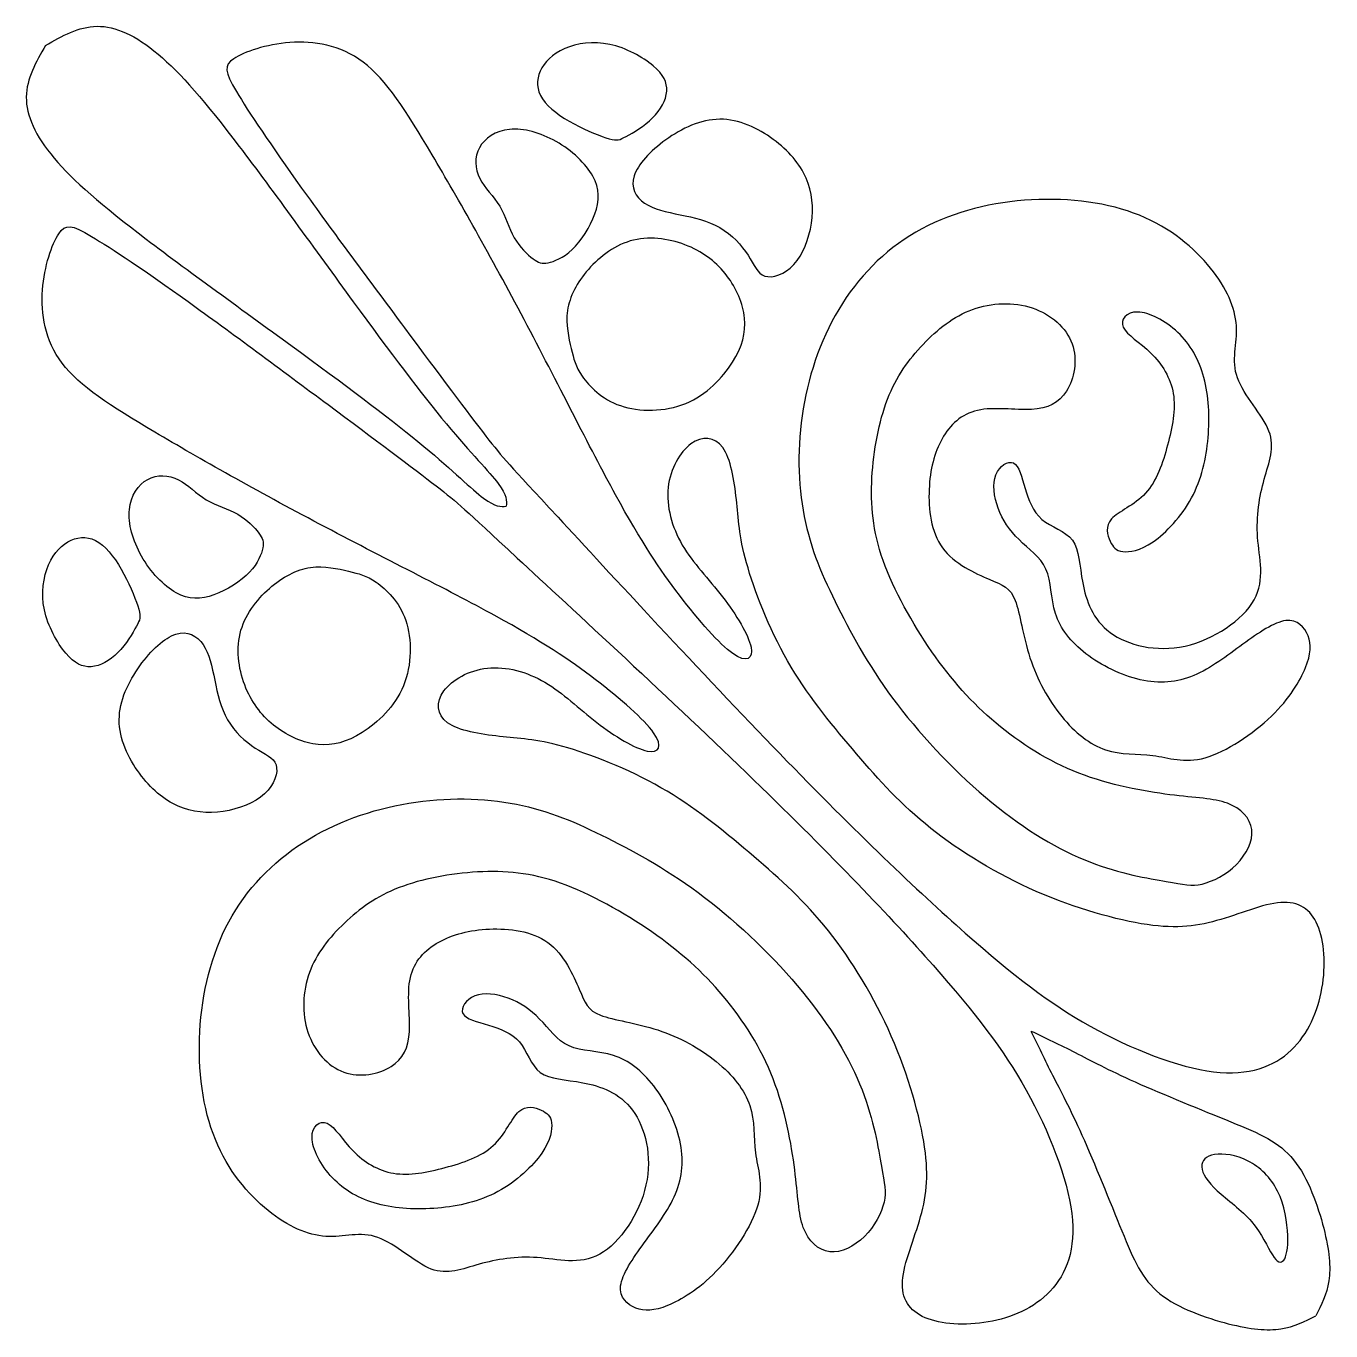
# Model space of a CAD drawing. Header units: millimetres. Extents: x 183 to 445, y 12 to 405.
# Drawn here: x 380.86 to 411.9, y 373.77 to 404.81 of the extents above; entities that cross this region are included whole.
import ezdxf

# ---------------------------------------------------------------- set-up
doc = ezdxf.new("R2010")
doc.units = ezdxf.units.MM
doc.layers.add('Default', color=7, linetype='Continuous')
doc.layers.add('DV1_Layer_1', color=7, linetype='Continuous')

# ---------------------------------------------------------------- blocks, each defined once
blk = doc.blocks.new('SE')
at = {"layer": 'DV1_Layer_1', "color": 7, "linetype": 'Continuous'}
for points, knots in [([(381.324, 404.346), (381.718, 404.572), (382.113, 404.798), (382.55, 404.803), (382.987, 404.808), (383.468, 404.591), (384.003, 404.141), (384.538, 403.69), (385.127, 403.005), (385.932, 401.947), (386.738, 400.889), (387.759, 399.459), (388.643, 398.251), (389.526, 397.043), (390.272, 396.057), (390.861, 395.348), (391.45, 394.639), (391.882, 394.206), (392.094, 393.925), (392.305, 393.644), (392.296, 393.514), (392.286, 393.384)], [0, 0, 0, 0, 0.125, 0.125, 0.125, 0.25, 0.25, 0.25, 0.375, 0.375, 0.375, 0.5, 0.5, 0.5, 0.625, 0.625, 0.625, 0.75, 0.75, 0.75, 1, 1, 1, 1]), ([(381.324, 404.346), (381.098, 403.952), (380.872, 403.558), (380.867, 403.12), (380.863, 402.683), (381.079, 402.202), (381.53, 401.667), (381.981, 401.132), (382.666, 400.543), (383.723, 399.738), (384.781, 398.933), (386.212, 397.911), (387.42, 397.027), (388.628, 396.144), (389.613, 395.399), (390.322, 394.81), (391.032, 394.221), (391.464, 393.788), (391.746, 393.576), (392.027, 393.365), (392.157, 393.375), (392.286, 393.384)], [0, 0, 0, 0, 0.125, 0.125, 0.125, 0.25, 0.25, 0.25, 0.375, 0.375, 0.375, 0.5, 0.5, 0.5, 0.625, 0.625, 0.625, 0.75, 0.75, 0.75, 1, 1, 1, 1]), ([(391.8, 395.055), (391.386, 395.588), (390.679, 396.538), (389.868, 397.626), (389.058, 398.714), (388.144, 399.94), (387.417, 400.955), (386.69, 401.971), (386.149, 402.777), (385.866, 403.251), (385.584, 403.726), (385.56, 403.87), (385.806, 404.032), (386.053, 404.195), (386.569, 404.375), (387.14, 404.417), (387.712, 404.459), (388.336, 404.363), (388.883, 403.948), (389.43, 403.534), (389.899, 402.801), (390.524, 401.743), (391.149, 400.685), (391.93, 399.303), (392.712, 397.824), (393.493, 396.346), (394.274, 394.771), (394.887, 393.653), (395.5, 392.535), (395.945, 391.874), (396.408, 391.267), (396.871, 390.66), (397.352, 390.107), (397.676, 389.879), (398.001, 389.65), (398.169, 389.747), (398.109, 390.035), (398.049, 390.324), (397.76, 390.805), (397.43, 391.231), (397.099, 391.658), (396.727, 392.03), (396.474, 392.463), (396.222, 392.896), (396.09, 393.389), (396.138, 393.834), (396.186, 394.278), (396.414, 394.675), (396.943, 395.059), (397.544, 395.035), (397.712, 394.002), (397.76, 393.545), (397.808, 393.088), (397.82, 392.692), (398.001, 392.042), (398.181, 391.393), (398.53, 390.492), (398.98, 389.704), (399.431, 388.917), (399.984, 388.244), (401.054, 386.982), (401.571, 386.393), (402.941, 385.263), (403.794, 384.722), (404.72, 384.301), (405.645, 383.881), (406.643, 383.58), (407.394, 383.454), (408.146, 383.328), (408.651, 383.376), (409.185, 383.526), (409.72, 383.676), (410.285, 383.929), (410.712, 383.959), (411.139, 383.989), (411.427, 383.797), (411.589, 383.418), (411.752, 383.039), (411.788, 382.474), (411.692, 381.921), (411.595, 381.369), (411.367, 380.828), (410.958, 380.443), (410.55, 380.058), (409.961, 379.83), (409.113, 379.932), (408.266, 380.034), (407.16, 380.467), (406.18, 381.014), (405.201, 381.561), (404.347, 382.222), (403.206, 383.232), (402.063, 384.241), (400.633, 385.6), (398.793, 387.5), (396.953, 389.4), (394.703, 391.842), (393.518, 393.122), (392.334, 394.402), (392.214, 394.521), (391.8, 395.055)], [0, 0, 0, 0, 0.027778, 0.027778, 0.027778, 0.055556, 0.055556, 0.055556, 0.083333, 0.083333, 0.083333, 0.111111, 0.111111, 0.111111, 0.138889, 0.138889, 0.138889, 0.166667, 0.166667, 0.166667, 0.194444, 0.194444, 0.194444, 0.222222, 0.222222, 0.222222, 0.25, 0.25, 0.25, 0.277778, 0.277778, 0.277778, 0.305556, 0.305556, 0.305556, 0.333333, 0.333333, 0.333333, 0.361111, 0.361111, 0.361111, 0.388889, 0.388889, 0.388889, 0.416667, 0.416667, 0.416667, 0.444444, 0.444444, 0.472222, 0.5, 0.5, 0.5, 0.527778, 0.527778, 0.527778, 0.555556, 0.555556, 0.555556, 0.583333, 0.583333, 0.611111, 0.611111, 0.638889, 0.638889, 0.638889, 0.666667, 0.666667, 0.666667, 0.694444, 0.694444, 0.694444, 0.722222, 0.722222, 0.722222, 0.75, 0.75, 0.75, 0.777778, 0.777778, 0.777778, 0.805556, 0.805556, 0.805556, 0.833333, 0.833333, 0.833333, 0.861111, 0.861111, 0.861111, 0.888889, 0.888889, 0.888889, 0.916667, 0.916667, 0.916667, 0.944444, 0.944444, 0.944444, 1, 1, 1, 1]), ([(394.737, 402.128), (394.544, 402.183), (394.211, 402.312), (393.899, 402.48), (393.587, 402.648), (393.295, 402.855), (393.148, 403.074), (393.001, 403.294), (392.998, 403.525), (393.094, 403.738), (393.19, 403.951), (393.385, 404.146), (393.677, 404.273), (393.968, 404.399), (394.355, 404.456), (394.747, 404.373), (395.139, 404.29), (395.535, 404.068), (395.78, 403.863), (396.025, 403.657), (396.118, 403.468), (396.103, 403.258), (396.088, 403.047), (395.965, 402.816), (395.768, 402.622), (395.572, 402.429), (395.301, 402.273), (395.141, 402.184), (394.98, 402.096), (394.929, 402.074), (394.737, 402.128)], [0, 0, 0, 0, 0.090909, 0.090909, 0.090909, 0.181818, 0.181818, 0.181818, 0.272727, 0.272727, 0.272727, 0.363636, 0.363636, 0.363636, 0.454545, 0.454545, 0.454545, 0.545455, 0.545455, 0.545455, 0.636364, 0.636364, 0.636364, 0.727273, 0.727273, 0.727273, 0.818182, 0.818182, 0.818182, 1, 1, 1, 1]), ([(392.923, 399.273), (392.791, 399.372), (392.605, 399.546), (392.476, 399.774), (392.346, 400.002), (392.274, 400.285), (392.13, 400.522), (391.986, 400.759), (391.77, 400.951), (391.654, 401.184), (391.539, 401.417), (391.524, 401.69), (391.647, 401.915), (391.77, 402.141), (392.031, 402.318), (392.698, 402.384), (393.103, 402.273), (393.474, 402.061), (393.845, 401.849), (394.181, 401.537), (394.346, 401.237), (394.511, 400.936), (394.505, 400.648), (394.394, 400.339), (394.283, 400.029), (394.067, 399.699), (393.852, 399.493), (393.638, 399.288), (393.424, 399.207), (393.279, 399.178), (393.133, 399.15), (393.055, 399.174), (392.923, 399.273)], [0, 0, 0, 0, 0.083333, 0.083333, 0.083333, 0.166667, 0.166667, 0.166667, 0.25, 0.25, 0.25, 0.333333, 0.333333, 0.333333, 0.416667, 0.416667, 0.5, 0.5, 0.5, 0.583333, 0.583333, 0.583333, 0.666667, 0.666667, 0.666667, 0.75, 0.75, 0.75, 0.833333, 0.833333, 0.833333, 1, 1, 1, 1]), ([(398.038, 399.358), (397.887, 399.591), (397.653, 399.849), (397.367, 400.015), (397.082, 400.18), (396.746, 400.252), (396.423, 400.319), (396.1, 400.387), (395.791, 400.45), (395.576, 400.596), (395.361, 400.741), (395.241, 400.969), (395.328, 401.243), (395.415, 401.516), (395.71, 401.834), (396.083, 402.103), (396.457, 402.372), (396.911, 402.591), (397.366, 402.592), (397.821, 402.594), (398.277, 402.378), (398.639, 402.112), (399.001, 401.846), (399.268, 401.531), (399.418, 401.192), (399.568, 400.852), (399.601, 400.489), (399.546, 400.118), (399.49, 399.747), (399.346, 399.369), (399.128, 399.133), (398.911, 398.897), (398.619, 398.804), (398.439, 398.862), (398.259, 398.918), (398.19, 399.126), (398.038, 399.358)], [0, 0, 0, 0, 0.076923, 0.076923, 0.076923, 0.153846, 0.153846, 0.153846, 0.230769, 0.230769, 0.230769, 0.307692, 0.307692, 0.307692, 0.384615, 0.384615, 0.384615, 0.461538, 0.461538, 0.461538, 0.538462, 0.538462, 0.538462, 0.615385, 0.615385, 0.615385, 0.692308, 0.692308, 0.692308, 0.769231, 0.769231, 0.769231, 0.846154, 0.846154, 0.846154, 1, 1, 1, 1]), ([(407.985, 384.46), (407.562, 384.535), (406.895, 384.637), (406.165, 384.922), (405.436, 385.207), (404.643, 385.676), (403.034, 386.997), (402.217, 387.85), (401.592, 388.667), (400.968, 389.483), (400.535, 390.264), (400.175, 390.985), (399.814, 391.705), (399.526, 392.366), (399.373, 393.144), (399.22, 393.922), (399.202, 394.817), (399.496, 396.588), (399.809, 397.465), (400.283, 398.21), (400.757, 398.954), (401.394, 399.567), (402.172, 399.984), (402.949, 400.402), (403.868, 400.624), (404.784, 400.675), (405.7, 400.726), (406.613, 400.606), (407.352, 400.306), (408.09, 400.005), (408.655, 399.525), (409.039, 399.051), (409.424, 398.576), (409.628, 398.108), (409.655, 397.678), (409.682, 397.249), (409.532, 396.858), (409.681, 396.438), (409.831, 396.017), (410.281, 395.566), (410.431, 395.172), (410.581, 394.777), (410.432, 394.44), (410.318, 394.031), (410.204, 393.622), (410.124, 393.141), (410.161, 392.647), (410.197, 392.153), (410.348, 391.646), (409.808, 390.675), (409.117, 390.211), (408.433, 390.06), (407.748, 389.91), (407.07, 390.072), (406.235, 390.691), (406.078, 391.147), (406, 391.561), (405.922, 391.976), (405.922, 392.348), (405.586, 392.805), (405.25, 392.889), (405.03, 393.072), (404.811, 393.255), (404.709, 393.537), (404.628, 393.81), (404.547, 394.084), (404.487, 394.348), (404.355, 394.414), (404.223, 394.48), (404.019, 394.348), (403.934, 394.132), (403.85, 393.916), (403.887, 393.615), (403.988, 393.339), (404.091, 393.063), (404.259, 392.811), (404.484, 392.591), (404.709, 392.372), (404.991, 392.186), (405.124, 391.892), (405.256, 391.597), (405.238, 391.195), (405.352, 390.835), (405.466, 390.474), (405.712, 390.156), (406.075, 389.877), (406.439, 389.598), (406.919, 389.357), (407.37, 389.255), (407.82, 389.153), (408.241, 389.189), (408.643, 389.357), (409.045, 389.526), (409.43, 389.826), (409.808, 390.102), (410.186, 390.378), (410.559, 390.63), (410.832, 390.664), (411.105, 390.697), (411.279, 390.51), (411.361, 390.303), (411.442, 390.096), (411.429, 389.868), (411.3, 389.547), (411.171, 389.225), (410.925, 388.811), (410.487, 388.39), (410.048, 387.97), (409.418, 387.544), (408.916, 387.402), (408.415, 387.261), (408.042, 387.405), (407.667, 387.456), (407.292, 387.508), (406.913, 387.466), (406.544, 387.589), (406.174, 387.712), (405.814, 388), (405.499, 388.387), (405.184, 388.775), (404.913, 389.261), (404.745, 389.778), (404.577, 390.294), (404.511, 390.841), (404.394, 391.144), (404.277, 391.447), (404.109, 391.507), (403.775, 391.648), (403.442, 391.79), (402.944, 392.012), (402.664, 392.393), (402.385, 392.775), (402.325, 393.315), (402.346, 393.786), (402.367, 394.258), (402.469, 394.66), (402.655, 394.991), (402.841, 395.321), (403.112, 395.579), (403.499, 395.666), (403.887, 395.753), (404.391, 395.669), (404.778, 395.69), (405.166, 395.711), (405.436, 395.837), (405.616, 396.126), (405.796, 396.414), (405.886, 396.864), (405.748, 397.249), (405.61, 397.633), (405.244, 397.951), (404.799, 398.102), (404.355, 398.252), (403.832, 398.234), (403.379, 398.068), (402.925, 397.903), (402.541, 397.591), (402.202, 397.234), (401.862, 396.877), (401.568, 396.474), (401.358, 395.934), (401.148, 395.393), (401.022, 394.714), (400.986, 394.066), (400.95, 393.417), (401.004, 392.799), (401.253, 392.093), (401.502, 391.387), (401.947, 390.594), (402.877, 389.255), (403.364, 388.709), (403.937, 388.225), (404.511, 387.742), (405.172, 387.321), (405.907, 387.036), (406.643, 386.751), (407.454, 386.601), (408.072, 386.523), (408.691, 386.445), (409.117, 386.439), (409.442, 386.318), (409.766, 386.198), (409.988, 385.964), (410.021, 385.691), (410.054, 385.417), (409.898, 385.105), (409.658, 384.865), (409.418, 384.625), (409.093, 384.457), (408.841, 384.397), (408.589, 384.337), (408.409, 384.384), (407.985, 384.46)], [0, 0, 0, 0, 0.014925, 0.014925, 0.014925, 0.029851, 0.029851, 0.044776, 0.044776, 0.044776, 0.059701, 0.059701, 0.059701, 0.074627, 0.074627, 0.074627, 0.089552, 0.089552, 0.104478, 0.104478, 0.104478, 0.119403, 0.119403, 0.119403, 0.134328, 0.134328, 0.134328, 0.149254, 0.149254, 0.149254, 0.164179, 0.164179, 0.164179, 0.179104, 0.179104, 0.179104, 0.19403, 0.19403, 0.19403, 0.208955, 0.208955, 0.208955, 0.223881, 0.223881, 0.223881, 0.238806, 0.238806, 0.238806, 0.253731, 0.253731, 0.268657, 0.268657, 0.268657, 0.283582, 0.283582, 0.298507, 0.298507, 0.298507, 0.313433, 0.313433, 0.328358, 0.328358, 0.328358, 0.343284, 0.343284, 0.343284, 0.358209, 0.358209, 0.358209, 0.373134, 0.373134, 0.373134, 0.38806, 0.38806, 0.38806, 0.402985, 0.402985, 0.402985, 0.41791, 0.41791, 0.41791, 0.432836, 0.432836, 0.432836, 0.447761, 0.447761, 0.447761, 0.462687, 0.462687, 0.462687, 0.477612, 0.477612, 0.477612, 0.492537, 0.492537, 0.492537, 0.507463, 0.507463, 0.507463, 0.522388, 0.522388, 0.522388, 0.537313, 0.537313, 0.537313, 0.552239, 0.552239, 0.552239, 0.567164, 0.567164, 0.567164, 0.58209, 0.58209, 0.58209, 0.597015, 0.597015, 0.597015, 0.61194, 0.61194, 0.61194, 0.626866, 0.626866, 0.626866, 0.641791, 0.641791, 0.641791, 0.656716, 0.656716, 0.656716, 0.671642, 0.671642, 0.671642, 0.686567, 0.686567, 0.686567, 0.701493, 0.701493, 0.701493, 0.716418, 0.716418, 0.716418, 0.731343, 0.731343, 0.731343, 0.746269, 0.746269, 0.746269, 0.761194, 0.761194, 0.761194, 0.776119, 0.776119, 0.776119, 0.791045, 0.791045, 0.791045, 0.80597, 0.80597, 0.80597, 0.820896, 0.820896, 0.820896, 0.835821, 0.835821, 0.835821, 0.850746, 0.850746, 0.850746, 0.865672, 0.865672, 0.880597, 0.880597, 0.880597, 0.895522, 0.895522, 0.895522, 0.910448, 0.910448, 0.910448, 0.925373, 0.925373, 0.925373, 0.940299, 0.940299, 0.940299, 0.955224, 0.955224, 0.955224, 0.970149, 0.970149, 0.970149, 1, 1, 1, 1]), ([(390.616, 393.87), (390.082, 394.284), (389.132, 394.992), (388.045, 395.802), (386.957, 396.613), (385.731, 397.526), (384.715, 398.254), (383.7, 398.981), (382.894, 399.522), (382.419, 399.804), (381.945, 400.087), (381.8, 400.111), (381.638, 399.864), (381.476, 399.618), (381.295, 399.101), (381.253, 398.53), (381.211, 397.959), (381.307, 397.334), (381.722, 396.787), (382.137, 396.24), (382.87, 395.771), (383.928, 395.146), (384.985, 394.521), (386.368, 393.74), (387.846, 392.959), (389.325, 392.177), (390.9, 391.396), (392.017, 390.783), (393.135, 390.17), (393.796, 389.725), (394.403, 389.263), (395.01, 388.8), (395.563, 388.319), (395.792, 387.994), (396.02, 387.67), (395.924, 387.501), (395.635, 387.562), (395.347, 387.622), (394.866, 387.91), (394.439, 388.241), (394.013, 388.571), (393.64, 388.944), (393.207, 389.196), (392.775, 389.449), (392.282, 389.581), (391.837, 389.533), (391.392, 389.485), (390.996, 389.256), (390.803, 388.992), (390.611, 388.728), (390.635, 388.127), (391.669, 387.958), (392.125, 387.91), (392.582, 387.862), (392.979, 387.85), (394.277, 387.489), (395.179, 387.141), (395.966, 386.69), (396.753, 386.239), (397.426, 385.687), (398.058, 385.152), (398.688, 384.617), (399.277, 384.1), (399.843, 383.415), (400.407, 382.729), (400.948, 381.876), (401.369, 380.95), (401.79, 380.025), (402.09, 379.027), (402.216, 378.276), (402.343, 377.525), (402.295, 377.02), (402.144, 376.485), (401.994, 375.95), (401.742, 375.385), (401.712, 374.959), (401.682, 374.532), (401.874, 374.243), (402.252, 374.081), (402.631, 373.919), (403.196, 373.883), (403.749, 373.979), (404.302, 374.075), (404.843, 374.303), (405.227, 374.712), (405.612, 375.121), (405.841, 375.71), (405.738, 376.557), (405.636, 377.404), (405.203, 378.511), (404.656, 379.49), (404.11, 380.47), (403.449, 381.323), (402.439, 382.465), (401.429, 383.607), (400.071, 385.037), (398.171, 386.877), (396.27, 388.718), (393.828, 390.967), (392.548, 392.152), (391.268, 393.337), (391.15, 393.457), (390.616, 393.87)], [0, 0, 0, 0, 0.027778, 0.027778, 0.027778, 0.055556, 0.055556, 0.055556, 0.083333, 0.083333, 0.083333, 0.111111, 0.111111, 0.111111, 0.138889, 0.138889, 0.138889, 0.166667, 0.166667, 0.166667, 0.194444, 0.194444, 0.194444, 0.222222, 0.222222, 0.222222, 0.25, 0.25, 0.25, 0.277778, 0.277778, 0.277778, 0.305556, 0.305556, 0.305556, 0.333333, 0.333333, 0.333333, 0.361111, 0.361111, 0.361111, 0.388889, 0.388889, 0.388889, 0.416667, 0.416667, 0.416667, 0.444444, 0.444444, 0.444444, 0.472222, 0.5, 0.5, 0.5, 0.527778, 0.527778, 0.555556, 0.555556, 0.555556, 0.583333, 0.583333, 0.583333, 0.611111, 0.611111, 0.611111, 0.638889, 0.638889, 0.638889, 0.666667, 0.666667, 0.666667, 0.694444, 0.694444, 0.694444, 0.722222, 0.722222, 0.722222, 0.75, 0.75, 0.75, 0.777778, 0.777778, 0.777778, 0.805556, 0.805556, 0.805556, 0.833333, 0.833333, 0.833333, 0.861111, 0.861111, 0.861111, 0.888889, 0.888889, 0.888889, 0.916667, 0.916667, 0.916667, 0.944444, 0.944444, 0.944444, 1, 1, 1, 1]), ([(393.831, 397.139), (393.773, 397.387), (393.695, 397.711), (393.743, 398.042), (393.791, 398.372), (393.965, 398.708), (394.515, 399.33), (394.89, 399.615), (395.743, 399.819), (396.22, 399.738), (396.61, 399.576), (397.001, 399.414), (397.304, 399.171), (397.534, 398.869), (397.764, 398.567), (397.92, 398.207), (397.954, 397.86), (397.989, 397.513), (397.902, 397.18), (397.668, 396.811), (397.433, 396.441), (397.052, 396.036), (396.556, 395.832), (396.061, 395.627), (395.451, 395.624), (395.001, 395.778), (394.551, 395.931), (394.259, 396.24), (394.094, 396.48), (393.929, 396.72), (393.89, 396.891), (393.831, 397.139)], [0, 0, 0, 0, 0.083333, 0.083333, 0.083333, 0.166667, 0.166667, 0.25, 0.25, 0.333333, 0.333333, 0.333333, 0.416667, 0.416667, 0.416667, 0.5, 0.5, 0.5, 0.583333, 0.583333, 0.583333, 0.666667, 0.666667, 0.666667, 0.75, 0.75, 0.75, 0.833333, 0.833333, 0.833333, 1, 1, 1, 1]), ([(406.655, 392.553), (406.588, 392.697), (406.525, 392.908), (406.685, 393.085), (406.846, 393.262), (407.231, 393.406), (407.495, 393.694), (407.76, 393.982), (407.904, 394.414), (408.018, 394.84), (408.132, 395.267), (408.217, 395.687), (408.154, 396.064), (408.093, 396.44), (407.884, 396.772), (407.623, 397.028), (407.362, 397.283), (407.047, 397.461), (406.965, 397.643), (406.883, 397.825), (407.033, 398.011), (407.304, 398.006), (407.574, 397.999), (407.964, 397.801), (408.262, 397.521), (408.56, 397.24), (408.765, 396.877), (408.881, 396.445), (408.998, 396.013), (409.025, 395.514), (408.94, 394.52), (408.827, 394.026), (408.588, 393.583), (408.349, 393.141), (407.982, 392.751), (407.673, 392.537), (407.364, 392.324), (407.112, 392.288), (406.951, 392.309), (406.79, 392.33), (406.721, 392.408), (406.655, 392.553)], [0, 0, 0, 0, 0.066667, 0.066667, 0.066667, 0.133333, 0.133333, 0.133333, 0.2, 0.2, 0.2, 0.266667, 0.266667, 0.266667, 0.333333, 0.333333, 0.333333, 0.4, 0.4, 0.4, 0.466667, 0.466667, 0.466667, 0.533333, 0.533333, 0.533333, 0.6, 0.6, 0.6, 0.666667, 0.666667, 0.733333, 0.733333, 0.733333, 0.8, 0.8, 0.8, 0.866667, 0.866667, 0.866667, 1, 1, 1, 1]), ([(386.398, 392.748), (386.299, 392.88), (386.125, 393.066), (385.668, 393.324), (385.386, 393.396), (385.149, 393.54), (384.911, 393.684), (384.719, 393.901), (384.486, 394.016), (384.254, 394.132), (383.98, 394.147), (383.755, 394.024), (383.53, 393.901), (383.353, 393.639), (383.32, 393.306), (383.287, 392.973), (383.398, 392.567), (383.61, 392.197), (383.821, 391.826), (384.133, 391.489), (384.434, 391.324), (384.734, 391.159), (385.022, 391.165), (385.332, 391.276), (385.641, 391.387), (385.971, 391.603), (386.177, 391.818), (386.383, 392.033), (386.464, 392.246), (386.492, 392.392), (386.521, 392.537), (386.497, 392.615), (386.398, 392.748)], [0, 0, 0, 0, 0.083333, 0.083333, 0.166667, 0.166667, 0.166667, 0.25, 0.25, 0.25, 0.333333, 0.333333, 0.333333, 0.416667, 0.416667, 0.416667, 0.5, 0.5, 0.5, 0.583333, 0.583333, 0.583333, 0.666667, 0.666667, 0.666667, 0.75, 0.75, 0.75, 0.833333, 0.833333, 0.833333, 1, 1, 1, 1]), ([(383.542, 390.934), (383.488, 391.126), (383.359, 391.459), (383.023, 392.084), (382.815, 392.375), (382.596, 392.522), (382.377, 392.669), (382.146, 392.673), (381.933, 392.576), (381.719, 392.48), (381.524, 392.285), (381.398, 391.994), (381.272, 391.702), (381.215, 391.315), (381.297, 390.923), (381.38, 390.531), (381.602, 390.135), (381.808, 389.89), (382.014, 389.646), (382.203, 389.553), (382.413, 389.568), (382.623, 389.583), (382.854, 389.706), (383.242, 390.099), (383.398, 390.369), (383.487, 390.53), (383.575, 390.691), (383.596, 390.742), (383.542, 390.934)], [0, 0, 0, 0, 0.090909, 0.090909, 0.181818, 0.181818, 0.181818, 0.272727, 0.272727, 0.272727, 0.363636, 0.363636, 0.363636, 0.454545, 0.454545, 0.454545, 0.545455, 0.545455, 0.545455, 0.636364, 0.636364, 0.636364, 0.727273, 0.727273, 0.818182, 0.818182, 0.818182, 1, 1, 1, 1]), ([(388.531, 391.839), (388.284, 391.898), (387.959, 391.976), (387.629, 391.928), (387.299, 391.88), (386.962, 391.705), (386.652, 391.431), (386.341, 391.156), (386.055, 390.781), (385.851, 389.928), (385.932, 389.45), (386.094, 389.06), (386.257, 388.67), (386.5, 388.366), (386.802, 388.137), (387.103, 387.907), (387.464, 387.751), (387.811, 387.716), (388.157, 387.682), (388.491, 387.769), (388.86, 388.003), (389.23, 388.237), (389.635, 388.619), (389.839, 389.114), (390.043, 389.61), (390.046, 390.219), (389.893, 390.67), (389.74, 391.12), (389.431, 391.411), (389.19, 391.576), (388.95, 391.742), (388.779, 391.78), (388.531, 391.839)], [0, 0, 0, 0, 0.083333, 0.083333, 0.083333, 0.166667, 0.166667, 0.166667, 0.25, 0.25, 0.333333, 0.333333, 0.333333, 0.416667, 0.416667, 0.416667, 0.5, 0.5, 0.5, 0.583333, 0.583333, 0.583333, 0.666667, 0.666667, 0.666667, 0.75, 0.75, 0.75, 0.833333, 0.833333, 0.833333, 1, 1, 1, 1]), ([(386.312, 387.632), (386.079, 387.784), (385.821, 388.018), (385.656, 388.303), (385.491, 388.588), (385.419, 388.925), (385.351, 389.248), (385.284, 389.571), (385.221, 389.88), (385.075, 390.094), (384.929, 390.309), (384.701, 390.429), (384.428, 390.342), (384.154, 390.255), (383.836, 389.961), (383.568, 389.587), (383.299, 389.213), (383.08, 388.76), (383.078, 388.305), (383.077, 387.85), (383.293, 387.393), (383.558, 387.032), (383.824, 386.67), (384.139, 386.402), (384.479, 386.252), (384.818, 386.102), (385.182, 386.069), (385.552, 386.125), (385.923, 386.18), (386.302, 386.324), (386.537, 386.542), (386.773, 386.76), (386.866, 387.051), (386.809, 387.231), (386.752, 387.411), (386.545, 387.481), (386.312, 387.632)], [0, 0, 0, 0, 0.076923, 0.076923, 0.076923, 0.153846, 0.153846, 0.153846, 0.230769, 0.230769, 0.230769, 0.307692, 0.307692, 0.307692, 0.384615, 0.384615, 0.384615, 0.461538, 0.461538, 0.461538, 0.538462, 0.538462, 0.538462, 0.615385, 0.615385, 0.615385, 0.692308, 0.692308, 0.692308, 0.769231, 0.769231, 0.769231, 0.846154, 0.846154, 0.846154, 1, 1, 1, 1]), ([(401.211, 377.685), (401.136, 378.109), (401.034, 378.775), (400.749, 379.505), (400.463, 380.235), (399.995, 381.027), (398.673, 382.637), (397.821, 383.454), (397.004, 384.078), (396.187, 384.703), (395.406, 385.135), (394.686, 385.495), (393.965, 385.856), (393.304, 386.144), (392.527, 386.297), (391.749, 386.451), (390.854, 386.469), (389.968, 386.321), (389.082, 386.174), (388.205, 385.862), (387.461, 385.387), (386.716, 384.913), (386.104, 384.276), (385.686, 383.499), (385.269, 382.721), (385.046, 381.802), (384.995, 380.886), (384.944, 379.97), (385.064, 379.057), (385.365, 378.319), (385.665, 377.58), (386.146, 377.016), (386.62, 376.631), (387.094, 376.247), (387.563, 376.043), (387.992, 376.015), (388.422, 375.989), (388.812, 376.139), (389.233, 375.989), (389.653, 375.839), (390.105, 375.389), (390.499, 375.239), (390.893, 375.089), (391.231, 375.238), (391.64, 375.353), (392.049, 375.467), (392.529, 375.546), (393.517, 375.474), (394.025, 375.322), (394.51, 375.592), (394.996, 375.862), (395.459, 376.553), (395.761, 377.922), (395.598, 378.601), (395.289, 379.018), (394.98, 379.436), (394.523, 379.592), (394.109, 379.67), (393.695, 379.748), (393.322, 379.748), (392.866, 380.084), (392.782, 380.421), (392.599, 380.64), (392.415, 380.859), (392.133, 380.961), (391.86, 381.042), (391.587, 381.124), (391.322, 381.183), (391.256, 381.316), (391.19, 381.448), (391.322, 381.652), (391.539, 381.736), (391.755, 381.82), (392.055, 381.784), (392.331, 381.682), (392.608, 381.58), (392.86, 381.412), (393.079, 381.186), (393.298, 380.961), (393.484, 380.679), (393.779, 380.547), (394.073, 380.415), (394.475, 380.433), (394.836, 380.319), (395.196, 380.205), (395.514, 379.958), (395.794, 379.595), (396.073, 379.231), (396.313, 378.751), (396.415, 378.301), (396.517, 377.85), (396.481, 377.43), (396.313, 377.028), (396.145, 376.625), (395.845, 376.241), (395.568, 375.862), (395.292, 375.484), (395.04, 375.112), (395.007, 374.838), (394.974, 374.565), (395.16, 374.391), (395.367, 374.31), (395.574, 374.229), (395.803, 374.241), (396.124, 374.37), (396.445, 374.499), (396.86, 374.745), (397.28, 375.184), (397.701, 375.622), (398.127, 376.253), (398.268, 376.754), (398.409, 377.256), (398.265, 377.628), (398.214, 378.003), (398.163, 378.379), (398.205, 378.757), (398.082, 379.127), (397.959, 379.496), (397.67, 379.856), (397.283, 380.172), (396.896, 380.487), (395.923, 381.027), (394.83, 381.159), (394.526, 381.277), (394.223, 381.394), (394.163, 381.562), (394.022, 381.895), (393.881, 382.228), (393.659, 382.727), (393.277, 383.006), (392.896, 383.286), (392.355, 383.346), (391.413, 383.304), (391.01, 383.201), (390.68, 383.015), (390.349, 382.829), (390.091, 382.559), (390.004, 382.171), (389.917, 381.784), (390.001, 381.28), (389.98, 380.892), (389.959, 380.505), (389.833, 380.235), (389.545, 380.054), (389.256, 379.874), (388.806, 379.784), (388.422, 379.922), (388.037, 380.06), (387.719, 380.427), (387.569, 380.871), (387.419, 381.316), (387.437, 381.838), (387.602, 382.291), (387.767, 382.745), (388.079, 383.129), (388.437, 383.469), (388.794, 383.808), (389.196, 384.102), (389.737, 384.312), (390.277, 384.523), (390.956, 384.649), (391.605, 384.685), (392.253, 384.721), (392.872, 384.667), (393.578, 384.418), (394.283, 384.168), (395.076, 383.724), (395.746, 383.259), (396.415, 382.793), (396.962, 382.307), (397.929, 381.159), (398.349, 380.499), (398.634, 379.763), (398.92, 379.027), (399.07, 378.217), (399.148, 377.598), (399.226, 376.98), (399.232, 376.553), (399.472, 375.904), (399.706, 375.682), (399.98, 375.649), (400.253, 375.616), (400.565, 375.772), (400.806, 376.013), (401.046, 376.253), (401.214, 376.577), (401.274, 376.829), (401.334, 377.082), (401.286, 377.262), (401.211, 377.685)], [0, 0, 0, 0, 0.014925, 0.014925, 0.014925, 0.029851, 0.029851, 0.044776, 0.044776, 0.044776, 0.059701, 0.059701, 0.059701, 0.074627, 0.074627, 0.074627, 0.089552, 0.089552, 0.089552, 0.104478, 0.104478, 0.104478, 0.119403, 0.119403, 0.119403, 0.134328, 0.134328, 0.134328, 0.149254, 0.149254, 0.149254, 0.164179, 0.164179, 0.164179, 0.179104, 0.179104, 0.179104, 0.19403, 0.19403, 0.19403, 0.208955, 0.208955, 0.208955, 0.223881, 0.223881, 0.223881, 0.238806, 0.238806, 0.253731, 0.253731, 0.253731, 0.268657, 0.268657, 0.283582, 0.283582, 0.283582, 0.298507, 0.298507, 0.298507, 0.313433, 0.313433, 0.328358, 0.328358, 0.328358, 0.343284, 0.343284, 0.343284, 0.358209, 0.358209, 0.358209, 0.373134, 0.373134, 0.373134, 0.38806, 0.38806, 0.38806, 0.402985, 0.402985, 0.402985, 0.41791, 0.41791, 0.41791, 0.432836, 0.432836, 0.432836, 0.447761, 0.447761, 0.447761, 0.462687, 0.462687, 0.462687, 0.477612, 0.477612, 0.477612, 0.492537, 0.492537, 0.492537, 0.507463, 0.507463, 0.507463, 0.522388, 0.522388, 0.522388, 0.537313, 0.537313, 0.537313, 0.552239, 0.552239, 0.552239, 0.567164, 0.567164, 0.567164, 0.58209, 0.58209, 0.58209, 0.597015, 0.597015, 0.597015, 0.61194, 0.61194, 0.61194, 0.626866, 0.641791, 0.641791, 0.641791, 0.656716, 0.656716, 0.656716, 0.671642, 0.671642, 0.671642, 0.686567, 0.686567, 0.701493, 0.701493, 0.701493, 0.716418, 0.716418, 0.716418, 0.731343, 0.731343, 0.731343, 0.746269, 0.746269, 0.746269, 0.761194, 0.761194, 0.761194, 0.776119, 0.776119, 0.776119, 0.791045, 0.791045, 0.791045, 0.80597, 0.80597, 0.80597, 0.820896, 0.820896, 0.820896, 0.835821, 0.835821, 0.835821, 0.850746, 0.850746, 0.850746, 0.865672, 0.865672, 0.865672, 0.880597, 0.880597, 0.895522, 0.895522, 0.895522, 0.910448, 0.910448, 0.910448, 0.925373, 0.925373, 0.940299, 0.940299, 0.940299, 0.955224, 0.955224, 0.955224, 0.970149, 0.970149, 0.970149, 1, 1, 1, 1]), ([(404.769, 380.901), (405.112, 380.739), (405.454, 380.577), (405.823, 380.388), (406.193, 380.199), (406.589, 379.982), (407.25, 379.688), (407.91, 379.394), (408.835, 379.021), (409.526, 378.739), (410.217, 378.457), (410.673, 378.265), (411.018, 377.835), (411.363, 377.406), (411.598, 376.739), (411.733, 376.208), (411.868, 375.676), (411.904, 375.28), (411.856, 374.956), (411.808, 374.631), (411.676, 374.379), (411.544, 374.127)], [0, 0, 0, 0, 0.125, 0.125, 0.125, 0.25, 0.25, 0.25, 0.375, 0.375, 0.375, 0.5, 0.5, 0.5, 0.625, 0.625, 0.625, 0.75, 0.75, 0.75, 1, 1, 1, 1]), ([(404.769, 380.901), (404.931, 380.559), (405.094, 380.217), (405.283, 379.847), (405.472, 379.478), (405.688, 379.081), (405.982, 378.421), (406.277, 377.76), (406.649, 376.835), (406.931, 376.145), (407.214, 375.454), (407.406, 374.998), (407.835, 374.652), (408.265, 374.307), (408.931, 374.073), (409.463, 373.938), (409.994, 373.803), (410.391, 373.766), (410.715, 373.815), (411.039, 373.863), (411.291, 373.995), (411.544, 374.127)], [0, 0, 0, 0, 0.125, 0.125, 0.125, 0.25, 0.25, 0.25, 0.375, 0.375, 0.375, 0.5, 0.5, 0.5, 0.625, 0.625, 0.625, 0.75, 0.75, 0.75, 1, 1, 1, 1]), ([(393.118, 379.016), (392.973, 379.082), (392.762, 379.146), (392.585, 378.985), (392.408, 378.825), (392.265, 378.439), (391.977, 378.175), (391.689, 377.91), (391.256, 377.766), (390.83, 377.652), (390.403, 377.538), (389.983, 377.454), (389.607, 377.516), (389.23, 377.578), (388.898, 377.786), (388.643, 378.047), (388.387, 378.309), (388.209, 378.623), (388.027, 378.705), (387.845, 378.787), (387.659, 378.637), (387.665, 378.367), (387.671, 378.097), (387.869, 377.706), (388.15, 377.408), (388.431, 377.111), (389.157, 376.7), (390.157, 376.646), (390.654, 376.688), (391.151, 376.731), (391.645, 376.843), (392.53, 377.322), (392.92, 377.688), (393.133, 377.998), (393.346, 378.307), (393.382, 378.559), (393.361, 378.72), (393.34, 378.88), (393.262, 378.949), (393.118, 379.016)], [0, 0, 0, 0, 0.066667, 0.066667, 0.066667, 0.133333, 0.133333, 0.133333, 0.2, 0.2, 0.2, 0.266667, 0.266667, 0.266667, 0.333333, 0.333333, 0.333333, 0.4, 0.4, 0.4, 0.466667, 0.466667, 0.466667, 0.533333, 0.533333, 0.533333, 0.6, 0.666667, 0.666667, 0.666667, 0.733333, 0.733333, 0.8, 0.8, 0.8, 0.866667, 0.866667, 0.866667, 1, 1, 1, 1]), ([(410.511, 375.574), (410.397, 375.754), (410.258, 376.085), (410.018, 376.367), (409.778, 376.649), (409.436, 376.884), (409.201, 377.1), (408.967, 377.316), (408.841, 377.514), (408.832, 377.667), (408.823, 377.82), (408.931, 377.928), (409.138, 377.961), (409.345, 377.995), (409.652, 377.953), (409.934, 377.808), (410.217, 377.664), (410.475, 377.418), (410.637, 377.088), (410.799, 376.757), (410.865, 376.343), (410.877, 376.037), (410.889, 375.73), (410.847, 375.532), (410.781, 375.448), (410.715, 375.364), (410.625, 375.394), (410.511, 375.574)], [0, 0, 0, 0, 0.1, 0.1, 0.1, 0.2, 0.2, 0.2, 0.3, 0.3, 0.3, 0.4, 0.4, 0.4, 0.5, 0.5, 0.5, 0.6, 0.6, 0.6, 0.7, 0.7, 0.7, 0.8, 0.8, 0.8, 1, 1, 1, 1])]:
    blk.add_open_spline(points, degree=3, knots=knots, dxfattribs=at)

msp = doc.modelspace()

# ---------------------------------------------------------------- block references
at = {"layer": 'Default'}
msp.add_blockref('SE', (0, 0), dxfattribs=at)

doc.saveas('drawing.dxf')
